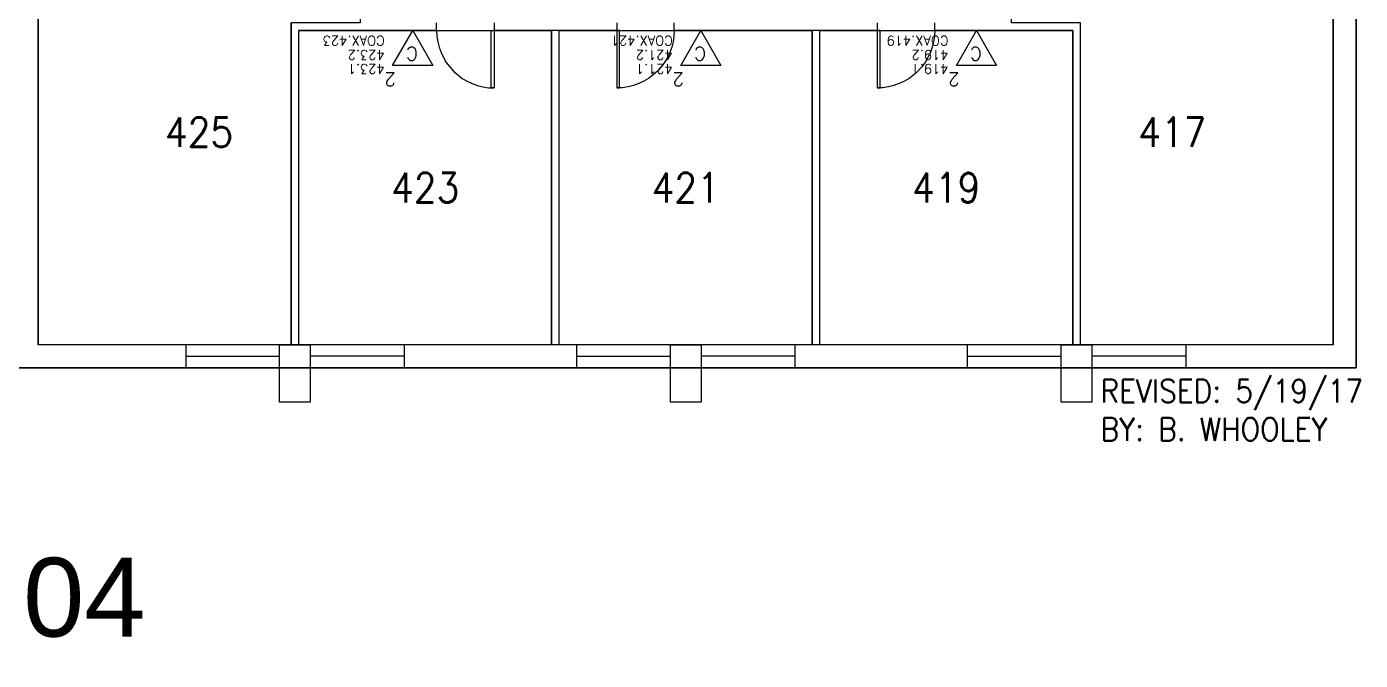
# Model space of a CAD drawing. Header units: inches. Extents: x -460 to 10305, y -938 to 5356.
# Drawn here: x 5818 to 6514, y 3868 to 4198 of the extents above; entities that cross this region are included whole.
import ezdxf
from ezdxf.enums import TextEntityAlignment as Align

# ---------------------------------------------------------------- set-up
doc = ezdxf.new("R2010")
doc.units = ezdxf.units.IN
doc.header["$MEASUREMENT"] = 0
doc.set_wipeout_variables(frame=1)
doc.linetypes.add('01-0263-04-DWG-BFP-ARCH$0$763', pattern=[5.0001, 5, -0.0001])
for name, color, linetype in [('01-0263-04-DWG-BFP-ARCH$0$SP-AREA', 250, '01-0263-04-DWG-BFP-ARCH$0$763'), ('01-0263-04-DWG-BFP-ARCH$0$SP-DOORS', 5, 'Continuous'), ('01-0263-04-DWG-BFP-ARCH$0$SP-GROSS', 30, 'Continuous'), ('01-0263-04-DWG-BFP-ARCH$0$SP-PRINT_TEXT', 250, 'Continuous'), ('01-0263-04-DWG-BFP-ARCH$0$SP-RMNO', 7, 'Continuous'), ('01-0263-04-DWG-BFP-ARCH$0$SP-ROOM', 7, 'Continuous'), ('01-0263-04-DWG-BFP-ARCH$0$SP-WALL', 7, 'Continuous'), ('01-0263-04-DWG-BFP-ARCH$0$SP-WINDOWS', 6, 'Continuous'), ('T-Comm-E', 1, 'Continuous')]:
    doc.layers.add(name, color=color, linetype=linetype)
doc.layers.get('01-0263-04-DWG-BFP-ARCH$0$SP-ROOM').off()
doc.styles.add('01-0263-04-DWG-BFP-ARCH$0$ARIAL', font='ARIAL', dxfattribs={"height": 0.2})
doc.styles.add('01-0263-04-DWG-BFP-ARCH$0$ROMANS', font='ROMANS.shx', dxfattribs={"width": 0.9})
doc.styles.add('3-32', font='SIMPLEX.shx', dxfattribs={"height": 9})

# ---------------------------------------------------------------- blocks, each defined once
blk = doc.blocks.new('01-0263-04-DWG-BFP-ARCH$0$DOR01')
at = {"color": 0}
for p, q in [((1, 1), (0, 1)), ((0, 1), (0, 0)), ((1, 0), (1, 1)), ((0, 0), (1, 0))]:
    blk.add_line(p, q, dxfattribs=at)
blk = doc.blocks.new('01-0263-04-DWG-BFP-ARCH$0$DOR00')
at = {"color": 0}
for p, q in [((0, 1), (0, 0)), ((1, 0), (1, 1))]:
    blk.add_line(p, q, dxfattribs=at)
blk = doc.blocks.new('01-0263-04-DWG-BFP-ARCH$0$FMGRM1')
at = {"style": '01-0263-04-DWG-BFP-ARCH$0$ROMANS', "width": 0.9}
for tag, p in [('RMAREA', (0, -0.2836)), ('DATA1', (0, -0.443)), ('DATA2', (0, -0.6024)), ('DATA3', (0, -0.7618)), ('DATA4', (0, -0.9213)), ('DATA5', (0, -1.0807))]:
    blk.add_attdef(tag, text='', height=0.1172, dxfattribs=at).set_placement(p, align=Align.CENTER)
at = {"linetype": 'Continuous'}
blk.add_wipeout([(-0.375, -0.125), (0.375, -0.125), (0.375, 0.125), (-0.375, 0.125)], dxfattribs=at)
at = {"layer": '01-0263-04-DWG-BFP-ARCH$0$SP-RMNO', "style": '01-0263-04-DWG-BFP-ARCH$0$ROMANS', "width": 0.9}
blk.add_attdef('RMNUMB', text='', height=0.16, dxfattribs=at).set_placement((0, 0), align=Align.MIDDLE)
blk = doc.blocks.new('01-0263-04-DWG-BFP-ARCH', base_point=(1295.15, 1353.42))
at = {"layer": '01-0263-04-DWG-BFP-ARCH$0$SP-AREA', "linetype": 'Continuous'}
for points in [[(3215.16, 1365.43), (3083.16, 1365.43), (3083.16, 1587.43), (3251.16, 1587.43), (3251.16, 1533.43), (3215.16, 1533.43)], [(3759.16, 1365.43), (3627.16, 1365.43), (3627.16, 1533.43), (3591.16, 1533.43), (3591.16, 1587.43), (3759.16, 1587.43)], [(3351.16, 1365.43), (3219.16, 1365.43), (3219.16, 1529.43), (3351.16, 1529.43)], [(3355.16, 1529.43), (3487.16, 1529.43), (3487.16, 1365.43), (3355.16, 1365.43)], [(3623.16, 1365.43), (3491.16, 1365.43), (3491.16, 1529.43), (3623.16, 1529.43)]]:
    blk.add_lwpolyline(points, close=True, dxfattribs=at)
at = {"layer": '01-0263-04-DWG-BFP-ARCH$0$SP-DOORS'}
for points in [[(3291.16, 1529.43, 0.414214), (3321.16, 1499.43, 0.414214)], [(3415.16, 1529.43, -0.414214), (3385.16, 1499.43, -0.414214)], [(3551.16, 1529.43, -0.414214), (3521.16, 1499.43, -0.414214)]]:
    blk.add_lwpolyline(points, format="xyb", dxfattribs=at)
at = {"layer": '01-0263-04-DWG-BFP-ARCH$0$SP-GROSS'}
blk.add_lwpolyline([(3071.13, 1373.46), (3071.15, 1353.42), (3771.15, 1353.42), (3771.05, 2641.37), (3071.16, 2641.43), (3071.15, 1373.46)], close=True, dxfattribs=at)
at = {"layer": '01-0263-04-DWG-BFP-ARCH$0$SP-WALL'}
for p, q in [((3083.16, 2629.43), (3083.16, 1365.43)), ((3759.16, 1365.43), (3759.16, 1904.43)), ((3771.16, 1904.43), (3771.16, 1353.43)), ((3215.16, 1365.43), (3215.16, 1533.43)), ((3627.16, 1365.43), (3627.16, 1533.43)), ((3219.16, 1365.43), (3219.16, 1529.43)), ((3291.16, 1529.43), (3219.16, 1529.43)), ((3385.16, 1529.43), (3321.16, 1529.43)), ((3351.16, 1365.43), (3351.16, 1529.43)), ((3355.16, 1365.43), (3355.16, 1529.43)), ((3521.16, 1529.43), (3415.16, 1529.43)), ((3487.16, 1365.43), (3487.16, 1529.43)), ((3491.16, 1365.43), (3491.16, 1529.43)), ((3623.16, 1529.43), (3551.16, 1529.43)), ((3623.16, 1365.43), (3623.16, 1529.43)), ((3759.16, 1365.43), (3083.16, 1365.43)), ((3160.16, 1365.43), (3160.16, 1353.43)), ((3209.16, 1365.43), (3225.16, 1365.43)), ((3209.16, 1335.43), (3209.16, 1365.43)), ((3225.16, 1365.43), (3225.16, 1335.43)), ((3274.16, 1365.43), (3274.16, 1353.43)), ((3364.16, 1365.43), (3364.16, 1353.43)), ((3413.16, 1335.43), (3413.16, 1365.43)), ((3413.16, 1365.43), (3429.16, 1365.43)), ((3429.16, 1365.43), (3429.16, 1335.43)), ((3478.16, 1365.43), (3478.16, 1353.43)), ((3568.16, 1365.43), (3568.16, 1353.43)), ((3617.16, 1365.43), (3633.16, 1365.43)), ((3617.16, 1335.43), (3617.16, 1365.43)), ((3633.16, 1365.43), (3633.16, 1335.43)), ((3682.16, 1365.43), (3682.16, 1353.43)), ((3771.16, 1353.43), (3071.16, 1353.43)), ((3225.16, 1335.43), (3209.16, 1335.43)), ((3429.16, 1335.43), (3413.16, 1335.43)), ((3633.16, 1335.43), (3617.16, 1335.43))]:
    blk.add_line(p, q, dxfattribs=at)
blk.add_lwpolyline([(3617.16, 1353.43), (3427.16, 1353.43)], dxfattribs=at)
at = {"layer": '01-0263-04-DWG-BFP-ARCH$0$SP-WINDOWS'}
for p, q in [((3160.16, 1359.43), (3209.16, 1359.43)), ((3274.16, 1359.43), (3225.16, 1359.43)), ((3364.16, 1359.43), (3413.16, 1359.43)), ((3478.16, 1359.43), (3429.16, 1359.43)), ((3568.16, 1359.43), (3617.16, 1359.43)), ((3682.16, 1359.43), (3633.16, 1359.43))]:
    blk.add_line(p, q, dxfattribs=at)
at = {"layer": '01-0263-04-DWG-BFP-ARCH$0$SP-DOORS', "xscale": -30, "zscale": 30}
for p, yscale, rotation in [((3321.16, 1529.43), 1.5, 90), ((3385.16, 1529.43), -1.5, 90), ((3521.16, 1529.43), -1.5, 89.99999999999359)]:
    blk.add_blockref('01-0263-04-DWG-BFP-ARCH$0$DOR01', p, dxfattribs=dict(at, yscale=yscale, rotation=rotation))
at = {"layer": '01-0263-04-DWG-BFP-ARCH$0$SP-WALL', "xscale": -30, "yscale": 4, "zscale": 30}
blk.add_blockref('01-0263-04-DWG-BFP-ARCH$0$DOR00', (3321.16, 1529.43), dxfattribs=at)
at = {"layer": '01-0263-04-DWG-BFP-ARCH$0$SP-WALL', "xscale": -30, "yscale": -4, "zscale": 30, "rotation": 180}
for p in [(3385.16, 1529.43), (3521.16, 1529.43)]:
    blk.add_blockref('01-0263-04-DWG-BFP-ARCH$0$DOR00', p, dxfattribs=at)
at = {"layer": '01-0263-04-DWG-BFP-ARCH$0$SP-PRINT_TEXT', "linetype": 'Continuous', "style": '01-0263-04-DWG-BFP-ARCH$0$ARIAL'}
blk.add_text('0263 UConn Brien McMahon Hall & Dining - 04', height=41.0843, dxfattribs=at).set_placement((2537.87, 1213.21), align=Align.CENTER)
at = {"layer": '01-0263-04-DWG-BFP-ARCH$0$SP-PRINT_TEXT', "insert": (3637.7, 1347.39), "char_height": 12, "attachment_point": 1, "style": '01-0263-04-DWG-BFP-ARCH$0$ROMANS'}
blk.add_mtext_dynamic_manual_height_columns('REVISED: 5/19/17\\PBY: B. WHOOLEY ', width=384.4094, gutter_width=60, heights=[0], dxfattribs=at)
at = {"layer": '01-0263-04-DWG-BFP-ARCH$0$SP-ROOM'}
ref = blk.add_blockref('01-0263-04-DWG-BFP-ARCH$0$FMGRM1', (3167.16, 1476.43), dxfattribs=dict(at, xscale=96, yscale=96, zscale=96))
ref.add_attrib('RMNUMB', '425', dxfattribs={"layer": '01-0263-04-DWG-BFP-ARCH$0$SP-RMNO', "height": 15.36, "style": '01-0263-04-DWG-BFP-ARCH$0$ROMANS', "width": 0.9}).set_placement((3167.16, 1476.43), align=Align.MIDDLE)
ref = blk.add_blockref('01-0263-04-DWG-BFP-ARCH$0$FMGRM1', (3675.16, 1476.43), dxfattribs=dict(at, xscale=96, yscale=96, zscale=96))
ref.add_attrib('RMNUMB', '417', dxfattribs={"layer": '01-0263-04-DWG-BFP-ARCH$0$SP-RMNO', "height": 15.36, "style": '01-0263-04-DWG-BFP-ARCH$0$ROMANS', "width": 0.9}).set_placement((3675.16, 1476.43), align=Align.MIDDLE)
ref = blk.add_blockref('01-0263-04-DWG-BFP-ARCH$0$FMGRM1', (3285.16, 1447.43), dxfattribs=dict(at, xscale=96, yscale=96, zscale=96))
ref.add_attrib('RMNUMB', '423', dxfattribs={"layer": '01-0263-04-DWG-BFP-ARCH$0$SP-RMNO', "height": 15.36, "style": '01-0263-04-DWG-BFP-ARCH$0$ROMANS', "width": 0.9}).set_placement((3285.16, 1447.43), align=Align.MIDDLE)
ref = blk.add_blockref('01-0263-04-DWG-BFP-ARCH$0$FMGRM1', (3421.16, 1447.43), dxfattribs=dict(at, xscale=96, yscale=96, zscale=96))
ref.add_attrib('RMNUMB', '421', dxfattribs={"layer": '01-0263-04-DWG-BFP-ARCH$0$SP-RMNO', "height": 15.36, "style": '01-0263-04-DWG-BFP-ARCH$0$ROMANS', "width": 0.9}).set_placement((3421.16, 1447.43), align=Align.MIDDLE)
ref = blk.add_blockref('01-0263-04-DWG-BFP-ARCH$0$FMGRM1', (3557.16, 1447.43), dxfattribs=dict(at, xscale=96, yscale=96, zscale=96))
ref.add_attrib('RMNUMB', '419', dxfattribs={"layer": '01-0263-04-DWG-BFP-ARCH$0$SP-RMNO', "height": 15.36, "style": '01-0263-04-DWG-BFP-ARCH$0$ROMANS', "width": 0.9}).set_placement((3557.16, 1447.43), align=Align.MIDDLE)
blk = doc.blocks.new('VOICE(1)DATA(1)COAX(1)')
for p, q in [((0, 0), (-10.5, 18.19)), ((-10.5, 18.19), (10.5, 18.19)), ((10.5, 18.19), (0, 0))]:
    blk.add_line(p, q)
at = {"char_height": 7, "attachment_point": 1, "style": '3-32'}
for s, insert, width in [('2', (8.78, 29.02), 11.7808), ('C', (-2.75, 15.62), 12.7033)]:
    blk.add_mtext(s, dxfattribs=dict(at, insert=insert, width=width))
at = {"style": '3-32', "flags": 1}
for tag, p in [('RM_NUMBER', (92.08, 138.94)), ('UTP_CATEGORY', (92.08, 125.57)), ('QUANTITY_UTP', (92.08, 112.44)), ('WIRELESS_OUTLET_LOCATION', (92.08, 99.43)), ('TELECOMM_ROOM', (92.08, 85.57)), ('QTY_COAX', (91.33, 59.47)), ('POS_4', (202.73, 34.3)), ('POS_5', (202.73, 26.05)), ('POS_6', (202.73, 17.55))]:
    blk.add_attdef(tag, p, '', height=5, dxfattribs=at)
at = {"flags": 1}
blk.add_attdef('WO_NUMBER', text='', height=5, dxfattribs=at).set_placement((90.2, 43.13), align=Align.BOTTOM_LEFT)
at = {"style": '3-32'}
for tag, p in [('POS_1', (14.63, 17.54)), ('POS_2', (14.64, 10.22)), ('POS_3', (14.62, 2.8))]:
    blk.add_attdef(tag, p, '', height=5, dxfattribs=at)

msp = doc.modelspace()

# ---------------------------------------------------------------- block references
msp.add_blockref('01-0263-04-DWG-BFP-ARCH', (4035.96, 4020.15))

# ---------------------------------------------------------------- next in the draw order: block references
at = {"layer": 'T-Comm-E', "rotation": 180}
for p, values in [((6019.48, 4196.15), {'POS_1': '423.1', 'POS_2': '423.2', 'POS_3': 'COAX.423'}), ((6169.86, 4196.15), {'POS_1': '421.1', 'POS_2': '421.2', 'POS_3': 'COAX.421'}), ((6313.77, 4196.15), {'POS_1': '419.1', 'POS_2': '419.2', 'POS_3': 'COAX.419'})]:
    msp.add_blockref('VOICE(1)DATA(1)COAX(1)', p, dxfattribs=at).add_auto_attribs(values)

doc.saveas('drawing.dxf')
